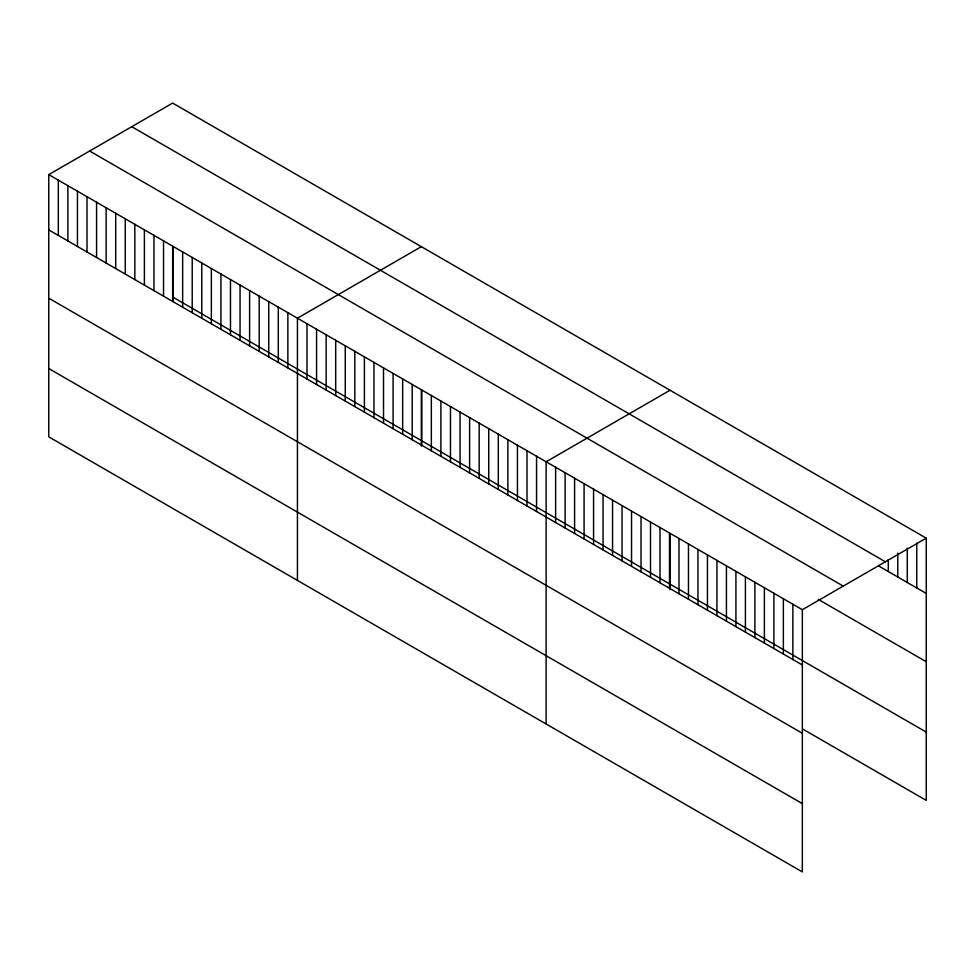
<?xml version="1.0" encoding="UTF-8"?>
<svg xmlns="http://www.w3.org/2000/svg" width="975" height="975" viewBox="0 0 975 975"><rect width="100%" height="100%" fill="white"/><g stroke="black" fill="none" stroke-linecap="round" stroke-linejoin="round"><path stroke-width="1.46" d="M48.75 174.623L802.352 609.704L802.352 871.918L48.75 436.837L48.75 174.623L172.648 103.082L926.25 538.163L926.25 800.378L802.888 729.154M421.334 246.663L297.436 318.191L297.436 580.405M670.032 390.244L546.122 461.772L546.122 723.986M802.352 609.704L926.25 538.163M131.759 126.689L885.361 561.771M878.804 566.048L926.25 593.434M89.639 151.015L843.241 586.097M818.305 599.406L926.25 661.733M172.648 297.009L926.25 732.091M48.75 229.893L802.352 664.974M48.75 298.179L802.352 733.261M48.75 368.538L802.352 803.632M916.756 543.148L916.756 587.962M907.274 548.121L907.274 582.477M897.78 553.105L897.78 577.005M888.286 559.577L888.286 571.521M792.858 604.22L792.858 659.49M783.364 598.747L783.364 654.018M773.882 593.263L773.882 648.533M764.388 587.791L764.388 643.061M754.894 582.307L754.894 637.577M745.412 576.834L745.412 632.105M735.918 571.35L735.918 626.62M726.436 565.878L726.436 621.136M716.942 560.393L716.942 615.664M707.448 554.909L707.448 610.179M697.966 549.437L697.966 604.707M688.472 543.952L688.472 599.223M678.978 538.48L678.978 593.751M670.032 533.91L670.032 589.741M669.496 532.996L669.496 588.266M660.002 527.524L660.002 582.794M650.508 522.039L650.508 577.31M641.026 516.567L641.026 571.837M631.532 511.083L631.532 566.353M622.038 505.598L622.038 560.869M612.556 500.126L612.556 555.397M603.062 494.642L603.062 549.912M593.568 489.17L593.568 544.44M584.086 483.685L584.086 538.956M574.592 478.213L574.592 533.483M565.11 472.729L565.11 527.999M555.616 467.257L555.616 522.527M536.555 456.251L536.555 511.522M527 450.73L527 506.001M517.433 445.209L517.433 500.48M507.865 439.688L507.865 494.959M498.298 434.168L498.298 489.438M488.731 428.634L488.731 483.905M479.176 423.113L479.176 478.384M469.609 417.592L469.609 472.863M460.042 412.072L460.042 467.342M450.474 406.551L450.474 461.821M440.907 401.03L440.907 456.3M431.34 395.509L431.34 450.779M421.785 389.988L421.785 445.258M421.334 390.329L421.334 446.16M412.218 384.467L412.218 439.737M402.651 378.946L402.651 434.204M393.083 373.413L393.083 428.683M383.516 367.892L383.516 423.162M373.961 362.371L373.961 417.641M364.394 356.85L364.394 412.12M354.827 351.329L354.827 406.599M345.26 345.808L345.26 401.078M335.692 340.287L335.692 395.558M326.138 334.766L326.138 390.037M316.57 329.245L316.57 384.516M307.003 323.712L307.003 378.982M287.869 312.67L287.869 367.941M278.302 307.149L278.302 362.42M268.747 301.628L268.747 356.899M259.179 296.108L259.179 351.378M249.612 290.587L249.612 345.857M240.045 285.066L240.045 340.336M230.478 279.545L230.478 334.815M220.923 274.012L220.923 329.282M211.356 268.491L211.356 323.761M201.788 262.97L201.788 318.24M192.221 257.449L192.221 312.719M182.654 251.928L182.654 307.198M173.099 246.407L173.099 301.677M172.648 246.748L172.648 301.19M163.532 240.886L163.532 296.156M153.965 235.365L153.965 290.635M144.398 229.844L144.398 285.114M134.83 224.323L134.83 279.581M125.263 218.79L125.263 274.06M115.708 213.269L115.708 268.539M106.141 207.748L106.141 263.018M96.574 202.227L96.574 257.498M87.007 196.706L87.007 251.977M77.439 191.185L77.439 246.456M67.884 185.664L67.884 240.935M58.317 180.143L58.317 235.414"/></g></svg>
